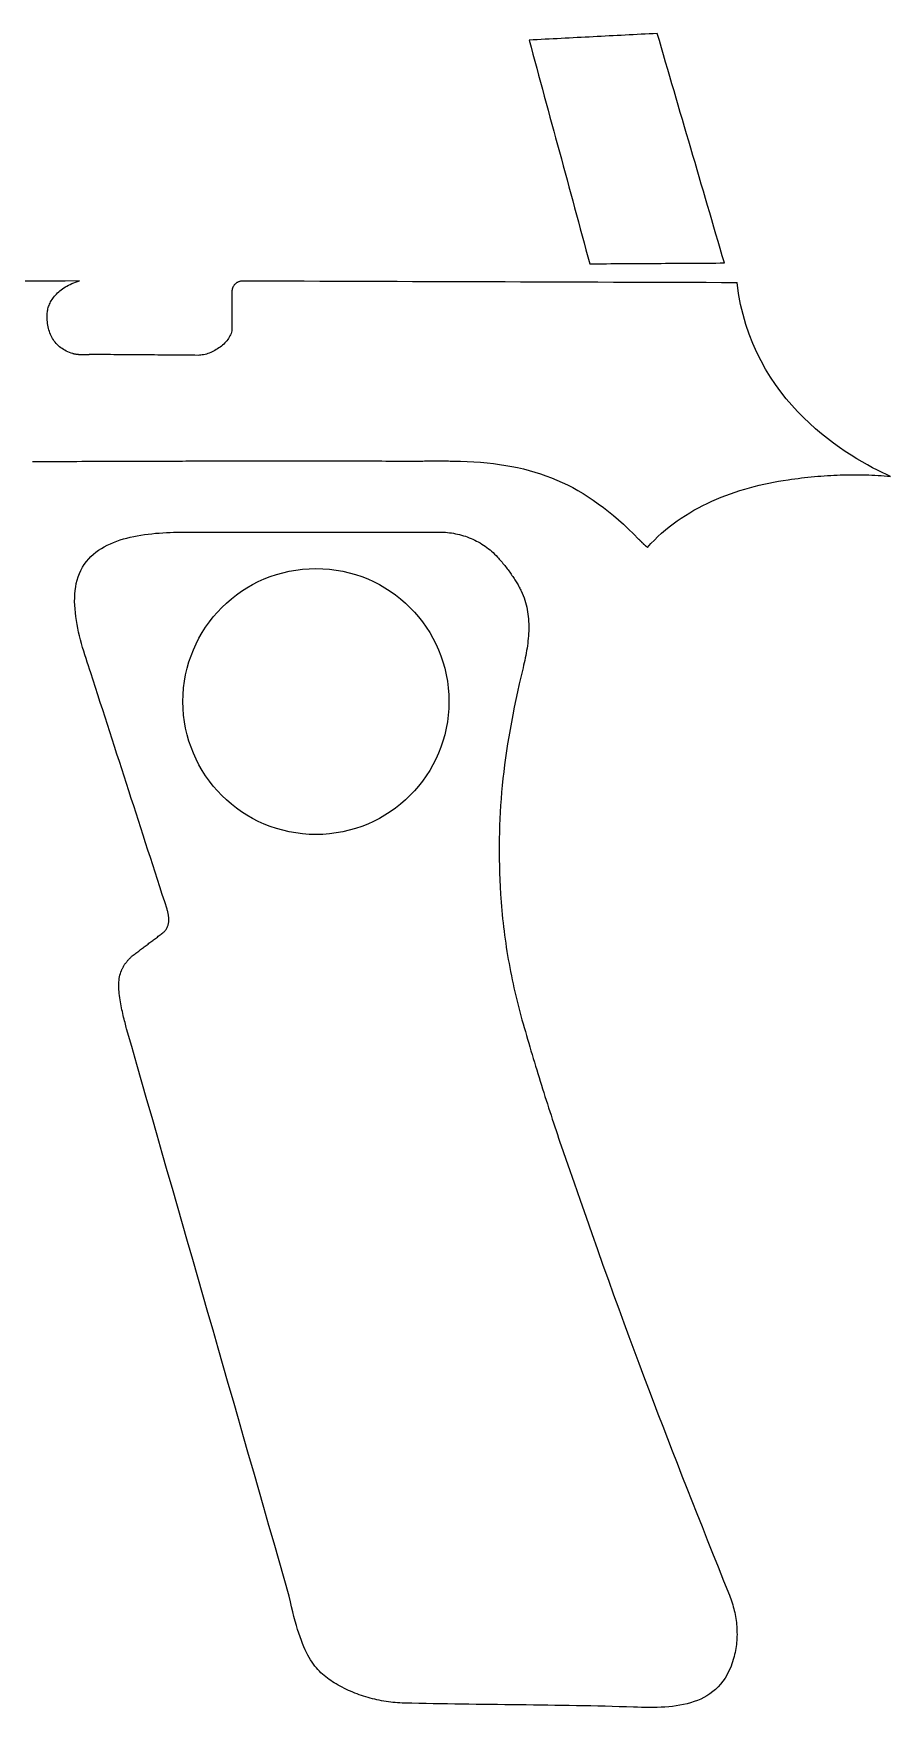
# Model space of a CAD drawing. Header units: metres. Extents: x 20 to 145, y -140 to -59.
# Drawn here: x 103 to 144.7, y -140.1 to -58.6 of the extents above; entities that cross this region are included whole.
import ezdxf

# ---------------------------------------------------------------- set-up
doc = ezdxf.new("R2010")
doc.units = ezdxf.units.M

msp = doc.modelspace()

# ---------------------------------------------------------------- linework, layer by layer
for points in [[(130.108706, -69.788786), (130.31343, -69.787516), (130.518154, -69.786246), (130.722878, -69.784976), (130.927602, -69.783706), (131.132326, -69.782436), (131.33705, -69.781166), (131.541774, -69.779896), (131.746498, -69.778626), (131.951222, -69.777356), (132.155946, -69.776086), (132.36067, -69.774816), (132.565394, -69.773546), (132.770118, -69.772276), (132.974842, -69.771006), (133.179566, -69.769736), (133.38429, -69.768466), (133.589014, -69.767196), (133.793738, -69.765926), (133.998462, -69.764656), (134.203186, -69.763386), (134.40791, -69.762116), (134.612634, -69.760846), (134.817358, -69.759576), (135.022082, -69.758306), (135.226806, -69.757036), (135.43153, -69.755766), (135.636254, -69.754496), (135.840978, -69.753226), (136.045702, -69.751956), (136.250426, -69.750686), (136.45515, -69.749416), (136.659874, -69.748146), (136.557766, -69.39915), (136.455658, -69.050154), (136.35355, -68.701158), (136.251442, -68.352162), (136.149334, -68.003166), (136.047226, -67.65417), (135.945118, -67.305174), (135.84301, -66.956178), (135.740902, -66.607182), (135.638794, -66.258186), (135.536686, -65.90919), (135.434578, -65.560194), (135.33247, -65.211198), (135.230362, -64.862202), (135.128254, -64.513206), (135.026146, -64.16421), (134.924038, -63.815214), (134.82193, -63.466218), (134.719822, -63.117222), (134.617714, -62.768226), (134.515606, -62.41923), (134.413498, -62.070234), (134.31139, -61.721238), (134.209282, -61.372242), (134.107174, -61.023246), (134.005066, -60.67425), (133.902958, -60.325254), (133.80085, -59.976258), (133.698742, -59.627262), (133.596634, -59.278266), (133.494526, -58.92927), (133.392418, -58.580274), (133.1976, -58.590434), (133.002782, -58.600594), (132.807964, -58.610754), (132.613146, -58.620914), (132.418328, -58.631074), (132.22351, -58.641234), (132.028692, -58.651394), (131.833874, -58.661554), (131.639056, -58.671714), (131.444238, -58.681874), (131.24942, -58.692034), (131.054602, -58.702194), (130.859784, -58.712354), (130.664966, -58.722514), (130.470148, -58.732674), (130.27533, -58.742834), (130.080512, -58.752994), (129.885694, -58.763154), (129.690876, -58.773314), (129.496058, -58.783474), (129.30124, -58.793634), (129.106422, -58.803794), (128.911604, -58.813954), (128.716786, -58.824114), (128.521968, -58.834274), (128.32715, -58.844434), (128.132332, -58.854594), (127.937514, -58.864754), (127.742696, -58.874914), (127.547878, -58.885074), (127.35306, -58.895234), (127.158242, -58.905394), (127.250444, -59.2455), (127.342646, -59.585606), (127.434848, -59.925712), (127.52705, -60.265818), (127.619252, -60.605924), (127.711454, -60.94603), (127.803656, -61.286136), (127.895858, -61.626242), (127.98806, -61.966348), (128.080262, -62.306454), (128.172464, -62.64656), (128.264666, -62.986666), (128.356868, -63.326772), (128.44907, -63.666878), (128.541272, -64.006984), (128.633474, -64.34709), (128.725676, -64.687196), (128.817878, -65.027302), (128.91008, -65.367408), (129.002282, -65.707514), (129.094484, -66.04762), (129.186686, -66.387726), (129.278888, -66.727832), (129.37109, -67.067938), (129.463292, -67.408044), (129.555494, -67.74815), (129.647696, -68.088256), (129.739898, -68.428362), (129.8321, -68.768468), (129.924302, -69.108574), (130.016504, -69.44868), (130.108706, -69.788786)], [(137.274808, -70.71233), (136.522714, -70.70979), (135.77062, -70.70725), (135.018526, -70.70471), (134.266432, -70.70217), (133.514338, -70.69963), (132.762244, -70.69709), (132.01015, -70.69455), (131.258056, -70.69201), (130.505962, -70.68947), (129.753868, -70.68693), (129.001774, -70.68439), (128.24968, -70.68185), (127.497586, -70.67931), (126.745492, -70.67677), (125.993398, -70.67423), (125.241304, -70.67169), (124.48921, -70.66915), (123.737116, -70.66661), (122.985022, -70.66407), (122.232928, -70.66153), (121.480834, -70.65899), (120.72874, -70.65645), (119.976646, -70.65391), (119.224552, -70.65137), (118.472458, -70.64883), (117.720364, -70.64629), (116.96827, -70.64375), (116.216176, -70.64121), (115.464082, -70.63867), (114.711988, -70.63613), (113.959894, -70.63359), (113.2078, -70.63105), (113.181384, -70.631558), (113.155222, -70.63359), (113.129568, -70.636892), (113.104168, -70.64121), (113.079276, -70.646798), (113.054892, -70.653656), (113.031016, -70.661784), (113.007648, -70.670928), (112.984788, -70.681088), (112.96269, -70.692264), (112.9411, -70.70471), (112.920272, -70.717918), (112.900206, -70.732142), (112.880648, -70.747382), (112.861852, -70.763384), (112.844072, -70.780402), (112.827054, -70.798182), (112.810798, -70.816724), (112.795558, -70.836028), (112.78108, -70.856094), (112.767618, -70.876922), (112.755172, -70.898512), (112.743742, -70.92061), (112.733328, -70.94347), (112.724184, -70.966838), (112.716056, -70.990714), (112.709198, -71.015098), (112.703356, -71.03999), (112.698784, -71.06539), (112.695482, -71.091044), (112.69345, -71.117206), (112.692688, -71.143622), (112.692688, -71.199502), (112.692688, -71.255382), (112.692688, -71.311262), (112.692688, -71.367142), (112.692688, -71.423022), (112.692688, -71.478902), (112.692688, -71.534782), (112.692688, -71.590662), (112.692688, -71.646542), (112.692688, -71.702422), (112.692688, -71.758302), (112.692688, -71.814182), (112.692688, -71.870062), (112.692688, -71.925942), (112.692688, -71.981822), (112.692688, -72.037702), (112.692688, -72.093582), (112.692688, -72.149462), (112.692688, -72.205342), (112.692688, -72.261222), (112.692688, -72.317102), (112.692688, -72.372982), (112.692688, -72.428862), (112.692688, -72.484742), (112.692688, -72.540622), (112.692688, -72.596502), (112.692688, -72.652382), (112.692688, -72.708262), (112.692688, -72.764142), (112.692688, -72.820022), (112.692688, -72.875902), (112.692688, -72.931782), (112.689894, -72.99452), (112.681766, -73.05675), (112.668304, -73.118726), (112.649762, -73.180194), (112.626648, -73.241154), (112.598962, -73.301352), (112.566958, -73.360788), (112.53089, -73.419208), (112.491012, -73.476612), (112.447578, -73.532746), (112.400842, -73.58761), (112.350804, -73.641204), (112.297972, -73.693274), (112.2426, -73.743566), (112.184688, -73.79208), (112.12449, -73.838816), (112.062514, -73.88352), (111.99876, -73.926192), (111.933482, -73.966832), (111.866934, -74.005186), (111.79937, -74.041), (111.731044, -74.074274), (111.66221, -74.105008), (111.592868, -74.132948), (111.523526, -74.158094), (111.454438, -74.180192), (111.385604, -74.199242), (111.317278, -74.21499), (111.249968, -74.227436), (111.183674, -74.23658), (111.11865, -74.242168), (111.05515, -74.243946), (110.890812, -74.242676), (110.726474, -74.241406), (110.562136, -74.240136), (110.397798, -74.238866), (110.23346, -74.237596), (110.069122, -74.236326), (109.904784, -74.235056), (109.740446, -74.233786), (109.576108, -74.232516), (109.41177, -74.231246), (109.247432, -74.229976), (109.083094, -74.228706), (108.918756, -74.227436), (108.754418, -74.226166), (108.59008, -74.224896), (108.425742, -74.223626), (108.261404, -74.222356), (108.097066, -74.221086), (107.932728, -74.219816), (107.76839, -74.218546), (107.604052, -74.217276), (107.439714, -74.216006), (107.275376, -74.214736), (107.111038, -74.213466), (106.9467, -74.212196), (106.782362, -74.210926), (106.618024, -74.209656), (106.453686, -74.208386), (106.289348, -74.207116), (106.12501, -74.205846), (105.960672, -74.204576), (105.796334, -74.203306), (105.773474, -74.206354), (105.749852, -74.209148), (105.725468, -74.211688), (105.700322, -74.213974), (105.674668, -74.216006), (105.648252, -74.217784), (105.621328, -74.219308), (105.593896, -74.220578), (105.56621, -74.221594), (105.53827, -74.222102), (105.509822, -74.222356), (105.48112, -74.222356), (105.452418, -74.222102), (105.423462, -74.221594), (105.394506, -74.220832), (105.36555, -74.219816), (105.336594, -74.218546), (105.307892, -74.217022), (105.27919, -74.21499), (105.250742, -74.212704), (105.222802, -74.210164), (105.195116, -74.20737), (105.167938, -74.204322), (105.141268, -74.20102), (105.115106, -74.19721), (105.089452, -74.193146), (105.064306, -74.188828), (105.039922, -74.184256), (105.0163, -74.179176), (104.993694, -74.173842), (104.97185, -74.168254), (104.951022, -74.162412), (104.866694, -74.135488), (104.785414, -74.10577), (104.707436, -74.073258), (104.632506, -74.038206), (104.560624, -74.00036), (104.49179, -73.959974), (104.426004, -73.917302), (104.363266, -73.87209), (104.303576, -73.824338), (104.246934, -73.7743), (104.193086, -73.721976), (104.142286, -73.667366), (104.09428, -73.610724), (104.049322, -73.551796), (104.007158, -73.490836), (103.967788, -73.427844), (103.931212, -73.36282), (103.89743, -73.295764), (103.866442, -73.22693), (103.838248, -73.156318), (103.812848, -73.083928), (103.790242, -73.00976), (103.770176, -72.933814), (103.752904, -72.856344), (103.738172, -72.77735), (103.726234, -72.696832), (103.716836, -72.61479), (103.709978, -72.531224), (103.70566, -72.446388), (103.703882, -72.360282), (103.704644, -72.272906), (103.707946, -72.18426), (103.711756, -72.13346), (103.71836, -72.081644), (103.727758, -72.029066), (103.73995, -71.975726), (103.754936, -71.921624), (103.772716, -71.867014), (103.79329, -71.811896), (103.816658, -71.756524), (103.843074, -71.700898), (103.872284, -71.645018), (103.904288, -71.589138), (103.93934, -71.533512), (103.977186, -71.47814), (104.01808, -71.423022), (104.062022, -71.368412), (104.108758, -71.31431), (104.158542, -71.26097), (104.211374, -71.208392), (104.267254, -71.15683), (104.326182, -71.106284), (104.388158, -71.057008), (104.453182, -71.009002), (104.521254, -70.96252), (104.592374, -70.917562), (104.666796, -70.874128), (104.744266, -70.832472), (104.825038, -70.792594), (104.908858, -70.754748), (104.99598, -70.718934), (105.08615, -70.685406), (105.179622, -70.654164), (105.276396, -70.625462), (104.57434, -70.62724), (103.872284, -70.629018), (103.170228, -70.630796), (102.468172, -70.632574)], [(102.987602, -79.409544), (103.227378, -79.408782), (103.467154, -79.40802), (103.70693, -79.407258), (103.946706, -79.406496), (104.186482, -79.405734), (104.426258, -79.404972), (104.666034, -79.40421), (104.90581, -79.403448), (105.145586, -79.402686), (105.385362, -79.401924), (105.625138, -79.401162), (105.864914, -79.4004), (106.10469, -79.399638), (106.344466, -79.398876), (106.584242, -79.398114), (106.824018, -79.397352), (107.063794, -79.39659), (107.30357, -79.395828), (107.543346, -79.395066), (107.783122, -79.394304), (108.022898, -79.393542), (108.262674, -79.39278), (108.50245, -79.392018), (108.742226, -79.391256), (108.982002, -79.390494), (109.221778, -79.389732), (109.461554, -79.38897), (109.627162, -79.388462), (109.79277, -79.387954), (109.958378, -79.387446), (110.123986, -79.386938), (110.289594, -79.38643), (110.455202, -79.385922), (110.62081, -79.385414), (110.786418, -79.384906), (110.952026, -79.384398), (111.117634, -79.38389), (111.283242, -79.383382), (111.44885, -79.382874), (111.614458, -79.382366), (111.780066, -79.381858), (111.945674, -79.38135), (112.111282, -79.380842), (112.27689, -79.380334), (112.442498, -79.379826), (112.608106, -79.379318), (112.773714, -79.37881), (112.939322, -79.378302), (113.10493, -79.377794), (113.270538, -79.377286), (113.436146, -79.376778), (113.601754, -79.37627), (113.767362, -79.375762), (113.93297, -79.375254), (114.098578, -79.374746), (114.264186, -79.374238), (114.429794, -79.37373), (114.595402, -79.373222), (114.76101, -79.372714), (114.767868, -79.372714), (114.774726, -79.372714), (114.781584, -79.372714), (114.788442, -79.372714), (114.7953, -79.372714), (114.802158, -79.372714), (114.809016, -79.372714), (114.815874, -79.372714), (114.822732, -79.372714), (114.82959, -79.372714), (114.836448, -79.372714), (114.843306, -79.372714), (114.850164, -79.372714), (114.857022, -79.372714), (114.86388, -79.372714), (114.870738, -79.372714), (114.877596, -79.372714), (114.884454, -79.372714), (114.891312, -79.372714), (114.89817, -79.372714), (114.905028, -79.372714), (114.911886, -79.372714), (114.918744, -79.372714), (114.925602, -79.372714), (114.93246, -79.372714), (114.939318, -79.372714), (114.946176, -79.372714), (114.953034, -79.372714), (114.959892, -79.372714), (114.96675, -79.372714), (114.973608, -79.372714), (114.980466, -79.372714), (115.173252, -79.373222), (115.366038, -79.37373), (115.558824, -79.374238), (115.75161, -79.374746), (115.944396, -79.375254), (116.137182, -79.375762), (116.329968, -79.37627), (116.522754, -79.376778), (116.71554, -79.377286), (116.908326, -79.377794), (117.101112, -79.378302), (117.293898, -79.37881), (117.486684, -79.379318), (117.67947, -79.379826), (117.872256, -79.380334), (118.065042, -79.380842), (118.257828, -79.38135), (118.450614, -79.381858), (118.6434, -79.382366), (118.836186, -79.382874), (119.028972, -79.383382), (119.221758, -79.38389), (119.414544, -79.384398), (119.60733, -79.384906), (119.800116, -79.385414), (119.992902, -79.385922), (120.185688, -79.38643), (120.378474, -79.386938), (120.57126, -79.387446), (120.764046, -79.387954), (120.956832, -79.388462), (121.149618, -79.38897), (121.23293, -79.389224), (121.316242, -79.389224), (121.399554, -79.389224), (121.482866, -79.38897), (121.566178, -79.388716), (121.64949, -79.388462), (121.732802, -79.388208), (121.816114, -79.3877), (121.899426, -79.387192), (121.982738, -79.386684), (122.06605, -79.386176), (122.149362, -79.385668), (122.232674, -79.38516), (122.315986, -79.384652), (122.399298, -79.384398), (122.48261, -79.384144), (122.565922, -79.38389), (122.649234, -79.383636), (122.732546, -79.383636), (122.815858, -79.383636), (122.89917, -79.38389), (122.982482, -79.384144), (123.065794, -79.384652), (123.14936, -79.38516), (123.232926, -79.385922), (123.316492, -79.386938), (123.400058, -79.387954), (123.483624, -79.389224), (123.56719, -79.390748), (123.650756, -79.392526), (123.734322, -79.394558), (123.817888, -79.396844), (124.149612, -79.408782), (124.474986, -79.426054), (124.794518, -79.448914), (125.108208, -79.477362), (125.41631, -79.511652), (125.719078, -79.551784), (126.016766, -79.598012), (126.309628, -79.650336), (126.597918, -79.709264), (126.881636, -79.774542), (127.16129, -79.846678), (127.437134, -79.925672), (127.709168, -80.011524), (127.977646, -80.104742), (128.243076, -80.205072), (128.505458, -80.313022), (128.765046, -80.428592), (129.022094, -80.552036), (129.276856, -80.683354), (129.529586, -80.8228), (129.780538, -80.970374), (130.029712, -81.12633), (130.277616, -81.290922), (130.52425, -81.46415), (130.770122, -81.646268), (131.015232, -81.83753), (131.260088, -82.037936), (131.50469, -82.24774), (131.749292, -82.466942), (131.994148, -82.695796), (132.239512, -82.934556), (132.485638, -83.183222), (132.498846, -83.196684), (132.512054, -83.210146), (132.525262, -83.223862), (132.53847, -83.237578), (132.551678, -83.251294), (132.564886, -83.26501), (132.578348, -83.278726), (132.59181, -83.292442), (132.605272, -83.306158), (132.618734, -83.319874), (132.632196, -83.333336), (132.645658, -83.346798), (132.659374, -83.36026), (132.67309, -83.373722), (132.686806, -83.38693), (132.700522, -83.400138), (132.714238, -83.413092), (132.727954, -83.426046), (132.74167, -83.438746), (132.75564, -83.451446), (132.76961, -83.463892), (132.78358, -83.476338), (132.79755, -83.48853), (132.81152, -83.500468), (132.82549, -83.512406), (132.83946, -83.52409), (132.85343, -83.53552), (132.867654, -83.546696), (132.881878, -83.557618), (132.896102, -83.568286), (132.910326, -83.5787), (132.92455, -83.58886), (133.08711, -83.408774), (133.255004, -83.234276), (133.427978, -83.065366), (133.605778, -82.902044), (133.788404, -82.744056), (133.975348, -82.591402), (134.16661, -82.443828), (134.361936, -82.301588), (134.561326, -82.164428), (134.764272, -82.032348), (134.970774, -81.905348), (135.180578, -81.783428), (135.39343, -81.666334), (135.60933, -81.554066), (135.82777, -81.446624), (136.04875, -81.344008), (136.272016, -81.245964), (136.497314, -81.152492), (136.724644, -81.063592), (136.953498, -80.979264), (137.183876, -80.899508), (137.415524, -80.82407), (137.648442, -80.75295), (137.882122, -80.686148), (138.116564, -80.62341), (138.351514, -80.56499), (138.586718, -80.510634), (138.821922, -80.460088), (139.057126, -80.413606), (139.291822, -80.370934), (139.52601, -80.332326), (139.75969, -80.297274), (139.921996, -80.274668), (140.083794, -80.253078), (140.245084, -80.232504), (140.405866, -80.212946), (140.566394, -80.194658), (140.726414, -80.177386), (140.885926, -80.16113), (141.04493, -80.14589), (141.203426, -80.13192), (141.361414, -80.118966), (141.519148, -80.107028), (141.676374, -80.09636), (141.833092, -80.086708), (141.989556, -80.078326), (142.145512, -80.07096), (142.301214, -80.064864), (142.456408, -80.060038), (142.611348, -80.056228), (142.76578, -80.053688), (142.919958, -80.052418), (143.073628, -80.052418), (143.227044, -80.053434), (143.380206, -80.05572), (143.533114, -80.059276), (143.685514, -80.064102), (143.83766, -80.070198), (143.989552, -80.077564), (144.14119, -80.0862), (144.292574, -80.096106), (144.443704, -80.107536), (144.59458, -80.120236), (144.745202, -80.134206), (144.54886, -80.04556), (144.337532, -79.945992), (144.112488, -79.835248), (143.874998, -79.713328), (143.626078, -79.579724), (143.367252, -79.434182), (143.09979, -79.276702), (142.824708, -79.106776), (142.54353, -78.924404), (142.257272, -78.729078), (141.967458, -78.520798), (141.675358, -78.299056), (141.381988, -78.063852), (141.088872, -77.814932), (140.797026, -77.552042), (140.507974, -77.274928), (140.222732, -76.983082), (139.942824, -76.676504), (139.669266, -76.35494), (139.403582, -76.01839), (139.146788, -75.666346), (138.900408, -75.298554), (138.665458, -74.91476), (138.443208, -74.514964), (138.235182, -74.098658), (138.042396, -73.665588), (137.866374, -73.215754), (137.708132, -72.748648), (137.56894, -72.26427), (137.450322, -71.762366), (137.353294, -71.242682), (137.279126, -70.70471)], [(105.82021, -89.690956), (105.763822, -89.523824), (105.706926, -89.35339), (105.649776, -89.179654), (105.59288, -89.003124), (105.536746, -88.824054), (105.481628, -88.642698), (105.428034, -88.45931), (105.376218, -88.274398), (105.326688, -88.087962), (105.279698, -87.90051), (105.235756, -87.71255), (105.195116, -87.524082), (105.158286, -87.335614), (105.125774, -87.1474), (105.097834, -86.959694), (105.074974, -86.77275), (105.057702, -86.587076), (105.046272, -86.402672), (105.040938, -86.220046), (105.042208, -86.039706), (105.05059, -85.861652), (105.066338, -85.686392), (105.08996, -85.51418), (105.121964, -85.34527), (105.162604, -85.179916), (105.212388, -85.018626), (105.27157, -84.8614), (105.340658, -84.708746), (105.419906, -84.561172), (105.509822, -84.418678), (105.61066, -84.281772), (105.722928, -84.150454), (105.835704, -84.035392), (105.954322, -83.927188), (106.078782, -83.825842), (106.20883, -83.730846), (106.343958, -83.6422), (106.484166, -83.55965), (106.628946, -83.482942), (106.778044, -83.412076), (106.931206, -83.346544), (107.087924, -83.286346), (107.248198, -83.230974), (107.41152, -83.180428), (107.577636, -83.134454), (107.746292, -83.092798), (107.917234, -83.05546), (108.089954, -83.021932), (108.264452, -82.992214), (108.44022, -82.966052), (108.617004, -82.942938), (108.79455, -82.922872), (108.97235, -82.905854), (109.150404, -82.891376), (109.328204, -82.879438), (109.50575, -82.869532), (109.682534, -82.861658), (109.858048, -82.855562), (110.032292, -82.85099), (110.205012, -82.847688), (110.3757, -82.845656), (110.544102, -82.844386), (110.709964, -82.843878), (110.873032, -82.843878), (111.245396, -82.843878), (111.61776, -82.843878), (111.990124, -82.843878), (112.362488, -82.843878), (112.734852, -82.843878), (113.107216, -82.843878), (113.47958, -82.843878), (113.851944, -82.843878), (114.224308, -82.843878), (114.596672, -82.843878), (114.969036, -82.843878), (115.3414, -82.843878), (115.713764, -82.843878), (116.086128, -82.843878), (116.458492, -82.843878), (116.830856, -82.843878), (117.20322, -82.843878), (117.575584, -82.843878), (117.947948, -82.843878), (118.320312, -82.843878), (118.692676, -82.843878), (119.06504, -82.843878), (119.437404, -82.843878), (119.809768, -82.843878), (120.182132, -82.843878), (120.554496, -82.843878), (120.92686, -82.843878), (121.299224, -82.843878), (121.671588, -82.843878), (122.043952, -82.843878), (122.416316, -82.843878), (122.78868, -82.843878), (122.888756, -82.845148), (122.988578, -82.848958), (123.088146, -82.855054), (123.18746, -82.86369), (123.286266, -82.874866), (123.384564, -82.888328), (123.482354, -82.90433), (123.579636, -82.922872), (123.67641, -82.9437), (123.772422, -82.966814), (123.867672, -82.992468), (123.96216, -83.020408), (124.055886, -83.050634), (124.14885, -83.0834), (124.240798, -83.118452), (124.33173, -83.15579), (124.421646, -83.195414), (124.510546, -83.237324), (124.59843, -83.28152), (124.685044, -83.328002), (124.770388, -83.37677), (124.854462, -83.427824), (124.937266, -83.481164), (125.0188, -83.536536), (125.09881, -83.594194), (125.177296, -83.654138), (125.254258, -83.716114), (125.329696, -83.780376), (125.403356, -83.846924), (125.475492, -83.915504), (125.54585, -83.986116), (125.61443, -84.059014), (125.660404, -84.10956), (125.70587, -84.160614), (125.751082, -84.211922), (125.795786, -84.263738), (125.839982, -84.315808), (125.88367, -84.368132), (125.92685, -84.42071), (125.969268, -84.473542), (126.011178, -84.526374), (126.05258, -84.57946), (126.09322, -84.632546), (126.133352, -84.685632), (126.172722, -84.738972), (126.211584, -84.792312), (126.249684, -84.845652), (126.287022, -84.898738), (126.323598, -84.951824), (126.359412, -85.004656), (126.394464, -85.057488), (126.428754, -85.110066), (126.462282, -85.16239), (126.495048, -85.21446), (126.526798, -85.266276), (126.557786, -85.317584), (126.587758, -85.368638), (126.616968, -85.419184), (126.645162, -85.469476), (126.67234, -85.51926), (126.698502, -85.568536), (126.723648, -85.617304), (126.747778, -85.665564), (126.770892, -85.713062), (126.821184, -85.82279), (126.867158, -85.93328), (126.909322, -86.044532), (126.947422, -86.156546), (126.981712, -86.269322), (127.012446, -86.382606), (127.039624, -86.496652), (127.063246, -86.611206), (127.083566, -86.726268), (127.100584, -86.841838), (127.114554, -86.957916), (127.125476, -87.074502), (127.13335, -87.191596), (127.13843, -87.308944), (127.140716, -87.426546), (127.140462, -87.544656), (127.137668, -87.66302), (127.132334, -87.781638), (127.124714, -87.900256), (127.114808, -88.019128), (127.10287, -88.138), (127.0889, -88.257126), (127.073152, -88.376252), (127.055626, -88.495378), (127.036322, -88.614504), (127.015494, -88.73363), (126.993396, -88.852502), (126.969774, -88.971374), (126.944882, -89.089992), (126.918974, -89.208356), (126.89205, -89.32672), (126.86411, -89.44483), (126.769622, -89.843356), (126.679452, -90.23477), (126.5936, -90.61958), (126.512066, -90.99804), (126.434596, -91.370404), (126.36119, -91.73718), (126.292102, -92.098622), (126.227078, -92.454984), (126.165864, -92.806774), (126.108714, -93.1545), (126.055628, -93.498162), (126.006352, -93.838522), (125.960886, -94.17558), (125.91923, -94.509844), (125.881384, -94.841822), (125.847348, -95.171768), (125.816868, -95.499936), (125.789944, -95.826834), (125.76683, -96.152716), (125.747018, -96.47809), (125.730762, -96.80321), (125.718062, -97.12833), (125.708664, -97.453958), (125.702822, -97.780348), (125.700282, -98.108008), (125.701044, -98.437192), (125.704854, -98.768154), (125.711966, -99.101402), (125.722126, -99.43719), (125.735588, -99.776026), (125.752098, -100.118164), (125.771656, -100.464112), (125.784356, -100.664264), (125.79858, -100.864162), (125.814328, -101.06406), (125.831346, -101.263704), (125.849888, -101.463348), (125.8697, -101.662738), (125.891036, -101.862128), (125.913642, -102.061264), (125.937772, -102.260146), (125.963172, -102.458774), (125.990096, -102.657402), (126.01829, -102.855776), (126.048008, -103.053896), (126.078996, -103.251762), (126.111254, -103.449374), (126.145036, -103.646732), (126.180088, -103.84409), (126.21641, -104.041194), (126.254256, -104.238044), (126.293372, -104.43464), (126.333758, -104.630982), (126.375414, -104.82707), (126.41834, -105.022904), (126.46279, -105.21823), (126.50851, -105.413302), (126.5555, -105.60812), (126.60376, -105.802684), (126.65329, -105.996994), (126.70409, -106.19105), (126.75616, -106.384598), (126.8095, -106.577892), (126.86411, -106.770932), (126.91872, -106.961178), (126.97333, -107.150662), (127.028194, -107.339638), (127.083058, -107.527852), (127.137922, -107.715558), (127.19304, -107.902756), (127.248158, -108.089446), (127.30353, -108.275628), (127.358902, -108.461556), (127.414528, -108.646976), (127.470408, -108.832142), (127.526542, -109.017054), (127.58293, -109.201712), (127.639572, -109.386116), (127.696468, -109.57052), (127.753618, -109.75467), (127.811022, -109.93882), (127.86868, -110.12297), (127.926846, -110.30712), (127.985266, -110.49127), (128.044194, -110.675674), (128.10363, -110.860078), (128.16332, -111.044736), (128.223518, -111.229648), (128.284224, -111.414814), (128.345438, -111.600234), (128.40716, -111.786162), (128.46939, -111.972344), (128.532128, -112.159034), (128.595374, -112.346232), (128.659382, -112.533938), (128.723898, -112.722152), (129.038096, -113.632996), (129.34315, -114.51336), (129.639822, -115.365022), (129.92862, -116.189506), (130.209798, -116.98859), (130.484118, -117.763544), (130.752088, -118.515892), (131.014216, -119.247412), (131.27101, -119.959628), (131.522724, -120.654064), (131.770374, -121.332244), (132.014214, -121.995692), (132.254752, -122.645932), (132.492496, -123.284742), (132.727954, -123.913392), (132.961888, -124.53366), (133.194552, -125.14707), (133.426708, -125.755146), (133.65861, -126.359412), (133.89102, -126.961646), (134.124446, -127.563118), (134.359142, -128.165606), (134.59587, -128.770634), (134.835138, -129.379726), (135.077454, -129.994406), (135.323326, -130.616198), (135.573262, -131.246626), (135.82777, -131.887468), (136.087358, -132.540248), (136.352788, -133.206236), (136.624314, -133.88721), (136.902444, -134.584694), (136.938258, -134.676642), (136.972294, -134.769352), (137.004552, -134.86257), (137.035286, -134.956296), (137.064242, -135.05053), (137.09142, -135.145272), (137.11682, -135.240522), (137.140442, -135.336026), (137.162032, -135.432038), (137.181844, -135.528304), (137.199878, -135.624824), (137.21588, -135.721598), (137.230104, -135.818626), (137.242296, -135.915908), (137.25271, -136.013444), (137.261092, -136.11098), (137.267442, -136.20877), (137.27176, -136.30656), (137.274046, -136.40435), (137.2743, -136.50214), (137.272522, -136.59993), (137.268712, -136.69772), (137.26287, -136.795256), (137.254742, -136.892792), (137.244582, -136.990074), (137.232136, -137.087102), (137.217658, -137.183876), (137.200894, -137.280396), (137.181844, -137.376662), (137.160508, -137.472674), (137.136886, -137.568432), (137.110978, -137.663682), (137.043414, -137.879328), (136.967468, -138.08202), (136.883394, -138.272012), (136.791446, -138.449558), (136.692132, -138.615166), (136.585452, -138.769344), (136.471914, -138.912346), (136.351518, -139.04468), (136.224772, -139.166854), (136.092184, -139.278868), (135.953754, -139.381484), (135.809736, -139.474956), (135.660638, -139.559792), (135.506714, -139.636246), (135.348218, -139.704572), (135.185404, -139.765532), (135.018526, -139.81938), (134.848092, -139.86637), (134.674356, -139.90701), (134.497318, -139.941554), (134.317486, -139.97051), (134.135368, -139.994386), (133.950964, -140.013436), (133.764782, -140.028168), (133.576822, -140.038836), (133.387592, -140.045948), (133.197346, -140.049758), (133.006338, -140.050774), (132.815076, -140.049504), (132.623814, -140.046202), (132.432552, -140.041122), (132.241798, -140.034772), (131.894834, -140.022834), (131.547616, -140.011912), (131.200144, -140.001752), (130.852418, -139.992354), (130.504692, -139.983718), (130.156712, -139.975844), (129.808732, -139.968478), (129.460498, -139.961874), (129.112264, -139.955778), (128.76403, -139.949936), (128.415542, -139.944602), (128.067054, -139.939776), (127.718566, -139.935204), (127.369824, -139.930886), (127.021082, -139.926822), (126.67234, -139.922758), (126.323598, -139.918948), (125.974856, -139.915138), (125.626114, -139.911328), (125.277372, -139.907264), (124.92863, -139.9032), (124.579888, -139.898882), (124.231146, -139.89431), (123.882658, -139.889738), (123.53417, -139.884658), (123.185682, -139.879324), (122.837448, -139.873482), (122.489214, -139.867132), (122.14098, -139.860274), (121.793, -139.852908), (121.44502, -139.84478), (121.097294, -139.83589), (120.98401, -139.83208), (120.87098, -139.826492), (120.758204, -139.819126), (120.645428, -139.809982), (120.532906, -139.79906), (120.420638, -139.786614), (120.308624, -139.77239), (120.197118, -139.756388), (120.085866, -139.738608), (119.974868, -139.71905), (119.864378, -139.697714), (119.754142, -139.6746), (119.644414, -139.649708), (119.535194, -139.623292), (119.426482, -139.595098), (119.318278, -139.565126), (119.210582, -139.533376), (119.103394, -139.499848), (118.996714, -139.464542), (118.890542, -139.427458), (118.785132, -139.388596), (118.68023, -139.347956), (118.57609, -139.305792), (118.472458, -139.26185), (118.369588, -139.21613), (118.26748, -139.168632), (118.166134, -139.119356), (118.06555, -139.068302), (117.965728, -139.01547), (117.866668, -138.96086), (117.768624, -138.904472), (117.671342, -138.846306), (117.585998, -138.79322), (117.502178, -138.73861), (117.419628, -138.682222), (117.338348, -138.623548), (117.258592, -138.562334), (117.180106, -138.498326), (117.10289, -138.431016), (117.02669, -138.359896), (116.95176, -138.284966), (116.8781, -138.205464), (116.805456, -138.12139), (116.733828, -138.032236), (116.66347, -137.937748), (116.594128, -137.837418), (116.525802, -137.730992), (116.458492, -137.617962), (116.391944, -137.498074), (116.326412, -137.371074), (116.261642, -137.236454), (116.197888, -137.09396), (116.134896, -136.943084), (116.072666, -136.783572), (116.011198, -136.61517), (115.950492, -136.43737), (115.890548, -136.249918), (115.831366, -136.052306), (115.772692, -135.84428), (115.714526, -135.625586), (115.657122, -135.395716), (115.600226, -135.154416), (115.543838, -134.901178), (115.487958, -134.635748), (115.240562, -133.77291), (114.993166, -132.910072), (114.74577, -132.047234), (114.498374, -131.184396), (114.250978, -130.321558), (114.003582, -129.45872), (113.756186, -128.595882), (113.50879, -127.733044), (113.261394, -126.870206), (113.013998, -126.007368), (112.766602, -125.14453), (112.519206, -124.281692), (112.27181, -123.418854), (112.024414, -122.556016), (111.777018, -121.693178), (111.529622, -120.83034), (111.282226, -119.967502), (111.03483, -119.104664), (110.787434, -118.241826), (110.540038, -117.378988), (110.292642, -116.51615), (110.045246, -115.653312), (109.79785, -114.790474), (109.550454, -113.927636), (109.303058, -113.064798), (109.055662, -112.20196), (108.808266, -111.339122), (108.56087, -110.476284), (108.313474, -109.613446), (108.066078, -108.750608), (107.818682, -107.88777), (107.571286, -107.024932), (107.55249, -106.953304), (107.532678, -106.878374), (107.512104, -106.800142), (107.491022, -106.719116), (107.469432, -106.63555), (107.447588, -106.549444), (107.425744, -106.461052), (107.4039, -106.370628), (107.38231, -106.278426), (107.360974, -106.1847), (107.340146, -106.089704), (107.32008, -105.993692), (107.30103, -105.896664), (107.282996, -105.799128), (107.265978, -105.701084), (107.250484, -105.602786), (107.236514, -105.504488), (107.224068, -105.406444), (107.2134, -105.308908), (107.204764, -105.212134), (107.198414, -105.116122), (107.19435, -105.02138), (107.192826, -104.927908), (107.193842, -104.83596), (107.197652, -104.74579), (107.20451, -104.657652), (107.21467, -104.5718), (107.228132, -104.488488), (107.244896, -104.40797), (107.26547, -104.330246), (107.2896, -104.255824), (107.317794, -104.184704), (107.329732, -104.157526), (107.342178, -104.130602), (107.355132, -104.103932), (107.36834, -104.077516), (107.382056, -104.0511), (107.39628, -104.024938), (107.410758, -103.99903), (107.425744, -103.973376), (107.440984, -103.947976), (107.456732, -103.92283), (107.472734, -103.897938), (107.489244, -103.8733), (107.506008, -103.848916), (107.52328, -103.824786), (107.540806, -103.80091), (107.558586, -103.777288), (107.576874, -103.75392), (107.595416, -103.730806), (107.614212, -103.707946), (107.633516, -103.68534), (107.653074, -103.662988), (107.672886, -103.64089), (107.693206, -103.619046), (107.71378, -103.59771), (107.734608, -103.576628), (107.75569, -103.5558), (107.777026, -103.535226), (107.79887, -103.51516), (107.820968, -103.495348), (107.84332, -103.47579), (107.865926, -103.456486), (107.888786, -103.43769), (107.933998, -103.403654), (107.97921, -103.369618), (108.024422, -103.335582), (108.069634, -103.301546), (108.114846, -103.26751), (108.160058, -103.233474), (108.20527, -103.199438), (108.250482, -103.165402), (108.295694, -103.131366), (108.340906, -103.09733), (108.386118, -103.063294), (108.43133, -103.029258), (108.476542, -102.995222), (108.521754, -102.961186), (108.566966, -102.92715), (108.612178, -102.893114), (108.65739, -102.859078), (108.702602, -102.825042), (108.747814, -102.791006), (108.793026, -102.75697), (108.838238, -102.722934), (108.88345, -102.688898), (108.928662, -102.654862), (108.973874, -102.620826), (109.019086, -102.58679), (109.064298, -102.552754), (109.10951, -102.518718), (109.154722, -102.484682), (109.199934, -102.450646), (109.245146, -102.41661), (109.290358, -102.382574), (109.33557, -102.348538), (109.367066, -102.323392), (109.39653, -102.296976), (109.423962, -102.269544), (109.449362, -102.240842), (109.47273, -102.211124), (109.49432, -102.18039), (109.514132, -102.14864), (109.532166, -102.116128), (109.548422, -102.082854), (109.5629, -102.048564), (109.5756, -102.013512), (109.586776, -101.977952), (109.596428, -101.94163), (109.604556, -101.9048), (109.61116, -101.867462), (109.61624, -101.829616), (109.62005, -101.791262), (109.622336, -101.7524), (109.623352, -101.713284), (109.623098, -101.673914), (109.621574, -101.63429), (109.619034, -101.594412), (109.615224, -101.55428), (109.610398, -101.514148), (109.604556, -101.474016), (109.597698, -101.433884), (109.589824, -101.393752), (109.581188, -101.353874), (109.571536, -101.313996), (109.561122, -101.274372), (109.549946, -101.235002), (109.538008, -101.195886), (109.42193, -100.836476), (109.305852, -100.477066), (109.189774, -100.117656), (109.073696, -99.758246), (108.957618, -99.398836), (108.84154, -99.039426), (108.725462, -98.680016), (108.609384, -98.320606), (108.493306, -97.961196), (108.377228, -97.601786), (108.26115, -97.242376), (108.145072, -96.882966), (108.028994, -96.523556), (107.912916, -96.164146), (107.796838, -95.804736), (107.68076, -95.445326), (107.564682, -95.085916), (107.448604, -94.726506), (107.332526, -94.367096), (107.216448, -94.007686), (107.10037, -93.648276), (106.984292, -93.288866), (106.868214, -92.929456), (106.752136, -92.570046), (106.636058, -92.210636), (106.51998, -91.851226), (106.403902, -91.491816), (106.287824, -91.132406), (106.171746, -90.772996), (106.055668, -90.413586), (105.93959, -90.054176), (105.823512, -89.694766)], [(123.255532, -91.091512), (123.24715, -91.424506), (123.222258, -91.753182), (123.18111, -92.077032), (123.124214, -92.395802), (123.051824, -92.708984), (122.964702, -93.01607), (122.862848, -93.316806), (122.747024, -93.610684), (122.617484, -93.89745), (122.474482, -94.176596), (122.318526, -94.447614), (122.150124, -94.71025), (121.969784, -94.963996), (121.77776, -95.208598), (121.574306, -95.443548), (121.35993, -95.668338), (121.13514, -95.882714), (120.90019, -96.086168), (120.655588, -96.278192), (120.401842, -96.458532), (120.139206, -96.626934), (119.868188, -96.78289), (119.589042, -96.925892), (119.302276, -97.055432), (119.008398, -97.171256), (118.707662, -97.27311), (118.400576, -97.360232), (118.087394, -97.432622), (117.768624, -97.489518), (117.444774, -97.530666), (117.116098, -97.555558), (116.783104, -97.56394), (116.45011, -97.555558), (116.121434, -97.530666), (115.797584, -97.489518), (115.478814, -97.432622), (115.165632, -97.360232), (114.858546, -97.27311), (114.55781, -97.171256), (114.263932, -97.055432), (113.977166, -96.925892), (113.69802, -96.78289), (113.427002, -96.626934), (113.164366, -96.458532), (112.91062, -96.278192), (112.666018, -96.086168), (112.431068, -95.882714), (112.206278, -95.668338), (111.991902, -95.443548), (111.788448, -95.208598), (111.596424, -94.963996), (111.416084, -94.71025), (111.247682, -94.447614), (111.091726, -94.176596), (110.948724, -93.89745), (110.819184, -93.610684), (110.70336, -93.316806), (110.601506, -93.01607), (110.514384, -92.708984), (110.441994, -92.395802), (110.385098, -92.077032), (110.34395, -91.753182), (110.319058, -91.424506), (110.310676, -91.091512), (110.319058, -90.758518), (110.34395, -90.429842), (110.385098, -90.105992), (110.441994, -89.787222), (110.514384, -89.47404), (110.601506, -89.166954), (110.70336, -88.866218), (110.819184, -88.57234), (110.948724, -88.285574), (111.091726, -88.006428), (111.247682, -87.73541), (111.416084, -87.472774), (111.596424, -87.219028), (111.788448, -86.974426), (111.991902, -86.739476), (112.206278, -86.514686), (112.431068, -86.30031), (112.666018, -86.096856), (112.91062, -85.904832), (113.164366, -85.724492), (113.427002, -85.55609), (113.69802, -85.400134), (113.977166, -85.257132), (114.263932, -85.127592), (114.55781, -85.011768), (114.858546, -84.909914), (115.165632, -84.822792), (115.478814, -84.750402), (115.797584, -84.693506), (116.121434, -84.652358), (116.45011, -84.627466), (116.783104, -84.619084), (117.116098, -84.627466), (117.444774, -84.652358), (117.768624, -84.693506), (118.087394, -84.750402), (118.400576, -84.822792), (118.707662, -84.909914), (119.008398, -85.011768), (119.302276, -85.127592), (119.589042, -85.257132), (119.868188, -85.400134), (120.139206, -85.55609), (120.401842, -85.724492), (120.655588, -85.904832), (120.90019, -86.096856), (121.13514, -86.30031), (121.35993, -86.514686), (121.574306, -86.739476), (121.77776, -86.974426), (121.969784, -87.219028), (122.150124, -87.472774), (122.318526, -87.73541), (122.474482, -88.006428), (122.617484, -88.285574), (122.747024, -88.57234), (122.862848, -88.866218), (122.964702, -89.166954), (123.051824, -89.47404), (123.124214, -89.787222), (123.18111, -90.105992), (123.222258, -90.429842), (123.24715, -90.758518), (123.255532, -91.091512)]]:
    msp.add_lwpolyline(points)

doc.saveas('drawing.dxf')
